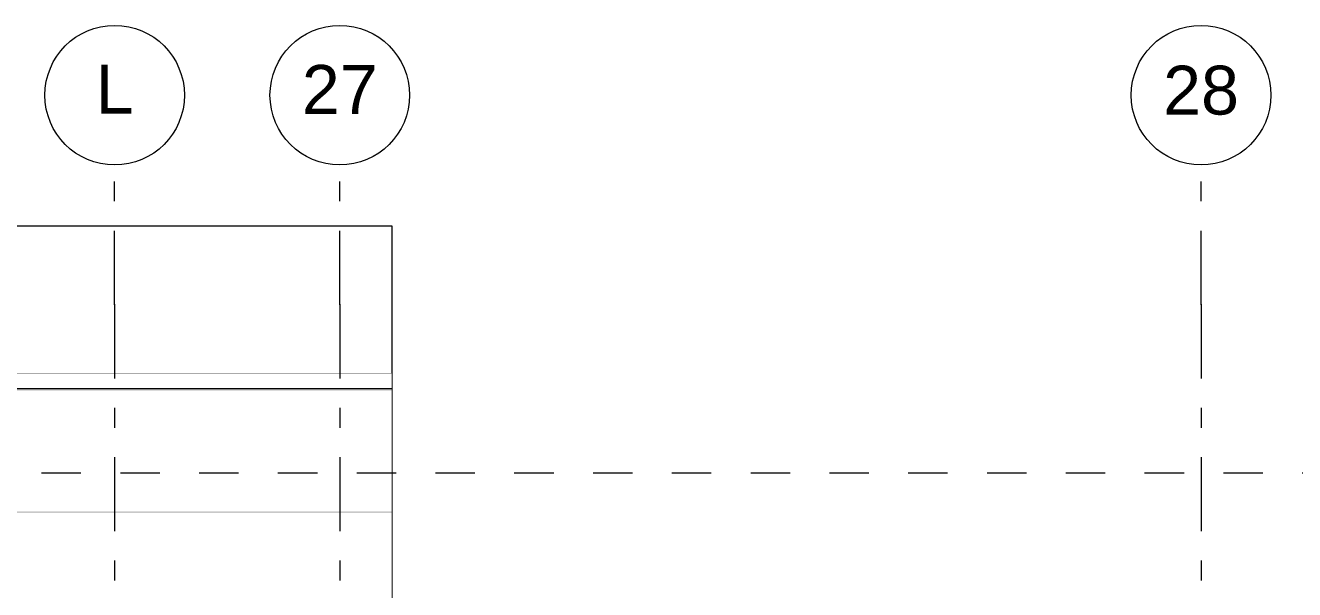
# Model space of a CAD drawing. Header units: millimetres. Extents: x -48147 to 1422273, y -494195 to 18123.
# Drawn here: x 1396111 to 1405204, y -470832 to -466790 of the extents above; entities that cross this region are included whole.
import ezdxf
from ezdxf.enums import TextEntityAlignment as Align

# ---------------------------------------------------------------- set-up
doc = ezdxf.new("R2010")
doc.units = ezdxf.units.MM
doc.header["$MEASUREMENT"] = 0
for name, pattern in [('Dashed', [2822.222233, 1411.111116, -1411.111116]), ('Double Dashed', [1093.611073, 529.166651, -211.666656, 141.111112, -211.666656]), ('Wipeout_Contour', [1000, 0, -1000])]:
    doc.linetypes.add(name, pattern=pattern)
for name, color, linetype, lineweight, true_color in [('0_Pen_No__105', 7, 'Continuous', 15, 0xa6a6a6), ('A-20-M_Floor_Slab_Pen_No__148', 7, 'Continuous', 0, 0x444444), ('New_A-15-MG_Structural_Grid_Phase_2_Pen_No__222', 7, 'Continuous', 13, 0x65af33)]:
    doc.layers.add(name, color=color, linetype=linetype, lineweight=lineweight, true_color=true_color)
for name, color, linetype, lineweight in [('A-20-M_Floor_Slab_Pen_No__101', 252, 'Continuous', 15), ('A-25-M_Wall_Int_Pen_No__101', 252, 'Continuous', 15), ('New_A-25-M_Wall_Ext_Pen_No__87', 8, 'Continuous', 20)]:
    doc.layers.add(name, color=color, linetype=linetype, lineweight=lineweight)
doc.layers.add('New_A-15-MG_Structural_Grid_Phase_2', color=7, linetype='Continuous')
doc.layers.add('New_A-25-M_Wall_Ext', color=7, linetype='Continuous')
doc.styles.add('GENERATED_STYLE_2', font='')
doc.styles.get('GENERATED_STYLE_2').set_extended_font_data('Swis721 BT')

# ---------------------------------------------------------------- blocks, each defined once
blk = doc.blocks.new('Section Elem_486_2', base_point=(1383917.5, -489195))
at = {"color": 254, "linetype": 'Wipeout_Contour', "lineweight": 0, "ltscale": 5906385.199642354}
blk.add_wipeout([(1398735.6, -469280), (1398735.6, -476999.1), (1398736.3, -476999.1), (1398736.3, -469280)], dxfattribs=at).dxf.layer = 'New_A-25-M_Wall_Ext'
at = {"layer": 'New_A-25-M_Wall_Ext_Pen_No__87', "linetype": 'Continuous'}
for p, q in [((1398735.6, -469280), (1398736.3, -469280)), ((1398736.3, -469280), (1398736.3, -476999.1)), ((1398736.3, -475790), (1398736.3, -472995))]:
    blk.add_line(p, q, dxfattribs=at)
blk = doc.blocks.new('Section Elem_488_2', base_point=(1383917.5, -489195))
at = {"color": 254, "linetype": 'Wipeout_Contour', "lineweight": 0, "ltscale": 19136292.22452347}
blk.add_wipeout([(1398735.6, -469280), (1383848.8, -469280), (1383848.8, -476949.5), (1386019.6, -476911.2), (1390301.4, -476901), (1392648.5, -476925.9), (1393631.5, -476937.1), (1395506.3, -476959.4), (1395971.4, -476965.1), (1395971.4, -474587), (1397781.4, -474587), (1397781.4, -476987.4), (1398735.6, -476999.1)], dxfattribs=at).dxf.layer = 'New_A-25-M_Wall_Ext'
at = {"layer": 'New_A-25-M_Wall_Ext_Pen_No__87', "linetype": 'Continuous'}
blk.add_line((1398735.6, -469280), (1383848.8, -469280), dxfattribs=at)
blk = doc.blocks.new('Section Elem_490_2', base_point=(1383917.5, -489195))
at = {"color": 254, "linetype": 'Wipeout_Contour', "lineweight": 0, "ltscale": 5893839.046281101}
blk.add_wipeout([(1395080.6, -469280), (1398736.3, -469280), (1398736.3, -468227), (1395080.6, -468227)], dxfattribs=at).dxf.layer = 'New_A-25-M_Wall_Ext'
at = {"layer": 'New_A-25-M_Wall_Ext_Pen_No__87', "linetype": 'Continuous'}
for p, q in [((1395080.6, -468227), (1398736.3, -468227)), ((1398736.3, -468227), (1398736.3, -469280))]:
    blk.add_line(p, q, dxfattribs=at)
blk = doc.blocks.new('Standard grid marker[4]_2', base_point=(1404533.4, -467790.4))
at = {"layer": 'New_A-15-MG_Structural_Grid_Phase_2_Pen_No__222', "linetype": 'Double Dashed'}
for q in [(1404533.4, -467790.4), (1404533.4, -492195)]:
    blk.add_line((1404533.4, -468790.4), q, dxfattribs=at)
at = {"layer": 'New_A-15-MG_Structural_Grid_Phase_2_Pen_No__222', "linetype": 'Continuous'}
blk.add_circle((1404533.4, -467290.4), 500, dxfattribs=at)
at = {"layer": 'New_A-15-MG_Structural_Grid_Phase_2_Pen_No__222', "linetype": 'Double Dashed'}
blk.add_point((1404533.4, -468790.4), dxfattribs=at)
blk.add_point((1404533.4, -468790.4), dxfattribs=at)
at = {"layer": 'New_A-15-MG_Structural_Grid_Phase_2_Pen_No__222', "style": 'GENERATED_STYLE_2'}
for tag, p in [('AC_MarkerText_1_0', (1404533.4, -467254.2)), ('AC_MarkerText_1_1', (1404533.4, -493658.8))]:
    blk.add_attdef(tag, text='', height=350, rotation=360, dxfattribs=at).set_placement(p, align=Align.MIDDLE_CENTER)
blk = doc.blocks.new('Standard grid marker[6]_2', base_point=(1398363.3, -467790.4))
at = {"layer": 'New_A-15-MG_Structural_Grid_Phase_2_Pen_No__222', "linetype": 'Double Dashed'}
for q in [(1398363.3, -467790.4), (1398363.3, -492195)]:
    blk.add_line((1398363.3, -468790.4), q, dxfattribs=at)
at = {"layer": 'New_A-15-MG_Structural_Grid_Phase_2_Pen_No__222', "linetype": 'Continuous'}
blk.add_circle((1398363.3, -467290.4), 500, dxfattribs=at)
at = {"layer": 'New_A-15-MG_Structural_Grid_Phase_2_Pen_No__222', "linetype": 'Double Dashed'}
blk.add_point((1398363.3, -468790.4), dxfattribs=at)
blk.add_point((1398363.3, -468790.4), dxfattribs=at)
at = {"layer": 'New_A-15-MG_Structural_Grid_Phase_2_Pen_No__222', "style": 'GENERATED_STYLE_2'}
for tag, p in [('AC_MarkerText_1_0', (1398363.3, -467249.2)), ('AC_MarkerText_1_1', (1398363.3, -493653.9))]:
    blk.add_attdef(tag, text='', height=350, rotation=360, dxfattribs=at).set_placement(p, align=Align.MIDDLE_CENTER)
blk = doc.blocks.new('Standard grid marker[8]_2', base_point=(1396750.5, -467790.4))
at = {"layer": 'New_A-15-MG_Structural_Grid_Phase_2_Pen_No__222', "linetype": 'Double Dashed'}
for q in [(1396750.5, -467790.4), (1396750.5, -492195)]:
    blk.add_line((1396750.5, -468790.4), q, dxfattribs=at)
at = {"layer": 'New_A-15-MG_Structural_Grid_Phase_2_Pen_No__222', "linetype": 'Continuous'}
blk.add_circle((1396750.5, -467290.4), 500, dxfattribs=at)
at = {"layer": 'New_A-15-MG_Structural_Grid_Phase_2_Pen_No__222', "linetype": 'Double Dashed'}
blk.add_point((1396750.5, -468790.4), dxfattribs=at)
blk.add_point((1396750.5, -468790.4), dxfattribs=at)
at = {"layer": 'New_A-15-MG_Structural_Grid_Phase_2_Pen_No__222', "style": 'GENERATED_STYLE_2'}
for tag, p in [('AC_MarkerText_1_0', (1396750.5, -467247)), ('AC_MarkerText_1_1', (1396750.5, -493651.6))]:
    blk.add_attdef(tag, text='', height=350, rotation=360, dxfattribs=at).set_placement(p, align=Align.MIDDLE_CENTER)
blk = doc.blocks.new('S-26 Building Section_STORY_MARKER', base_point=(1383917.5, -489195))
at = {"layer": '0_Pen_No__105', "linetype": 'Dashed', "ltscale": 0.2}
blk.add_line((1358409.3, -469995), (1418411.4, -469995), dxfattribs=at)

msp = doc.modelspace()

# ---------------------------------------------------------------- block references
at = {"layer": 'New_A-15-MG_Structural_Grid_Phase_2', "color": 8, "linetype": 'Continuous', "lineweight": 15}
ref = msp.add_blockref('Standard grid marker[4]_2', (1404533.4, -467790.4), dxfattribs=at)
ref.add_attrib('AC_MarkerText_1', '28', dxfattribs={"layer": 'New_A-15-MG_Structural_Grid_Phase_2_Pen_No__222', "color": 85, "true_color": 0x65af33, "height": 350, "rotation": 360, "style": 'GENERATED_STYLE_2'}).set_placement((1404533.4, -467254.2), align=Align.MIDDLE_CENTER)
at = {"layer": 'New_A-25-M_Wall_Ext'}
msp.add_blockref('Section Elem_486_2', (1383917.5, -489195), dxfattribs=at)

# ---------------------------------------------------------------- next in the draw order: block references
msp.add_blockref('Section Elem_488_2', (1383917.5, -489195), dxfattribs=at)

# ---------------------------------------------------------------- next in the draw order: hatches: boundary and pattern name
at = {"layer": 'A-20-M_Floor_Slab_Pen_No__101', "linetype": 'Continuous'}
msp.add_hatch(color=256, dxfattribs=at).paths.add_polyline_path([(1398736.3, -469394), (1398736.3, -469406), (1383848.1, -469406), (1383848.1, -469394)])
at = {"layer": 'A-20-M_Floor_Slab_Pen_No__148', "linetype": 'Continuous'}
msp.add_hatch(color=256, dxfattribs=at).paths.add_polyline_path([(1398736.3, -470270.7), (1398736.3, -470282.7), (1383848.1, -470282.7), (1383848.1, -470270.7)])

# ---------------------------------------------------------------- next in the draw order: linework, layer by layer
at = {"layer": 'A-25-M_Wall_Int_Pen_No__101', "linetype": 'Continuous'}
msp.add_line((1398736.3, -469394), (1383848.1, -469394), dxfattribs=at)

# ---------------------------------------------------------------- next in the draw order: block references
at = {"layer": 'New_A-25-M_Wall_Ext'}
msp.add_blockref('Section Elem_490_2', (1383917.5, -489195), dxfattribs=at)

# ---------------------------------------------------------------- next in the draw order: block references
at = {"layer": 'New_A-15-MG_Structural_Grid_Phase_2', "color": 8, "linetype": 'Continuous', "lineweight": 15}
ref = msp.add_blockref('Standard grid marker[8]_2', (1396750.5, -467790.4), dxfattribs=at)
ref.add_attrib('AC_MarkerText_1', 'L', dxfattribs={"layer": 'New_A-15-MG_Structural_Grid_Phase_2_Pen_No__222', "color": 85, "true_color": 0x65af33, "height": 350, "rotation": 360, "style": 'GENERATED_STYLE_2'}).set_placement((1396750.5, -467247), align=Align.MIDDLE_CENTER)
ref = msp.add_blockref('Standard grid marker[6]_2', (1398363.3, -467790.4), dxfattribs=at)
ref.add_attrib('AC_MarkerText_1', '27', dxfattribs={"layer": 'New_A-15-MG_Structural_Grid_Phase_2_Pen_No__222', "color": 85, "true_color": 0x65af33, "height": 350, "rotation": 360, "style": 'GENERATED_STYLE_2'}).set_placement((1398363.3, -467249.2), align=Align.MIDDLE_CENTER)

# ---------------------------------------------------------------- next in the draw order: block references
at = {"linetype": 'Continuous', "lineweight": 0}
msp.add_blockref('S-26 Building Section_STORY_MARKER', (1383917.5, -489195), dxfattribs=at)

doc.saveas('drawing.dxf')
